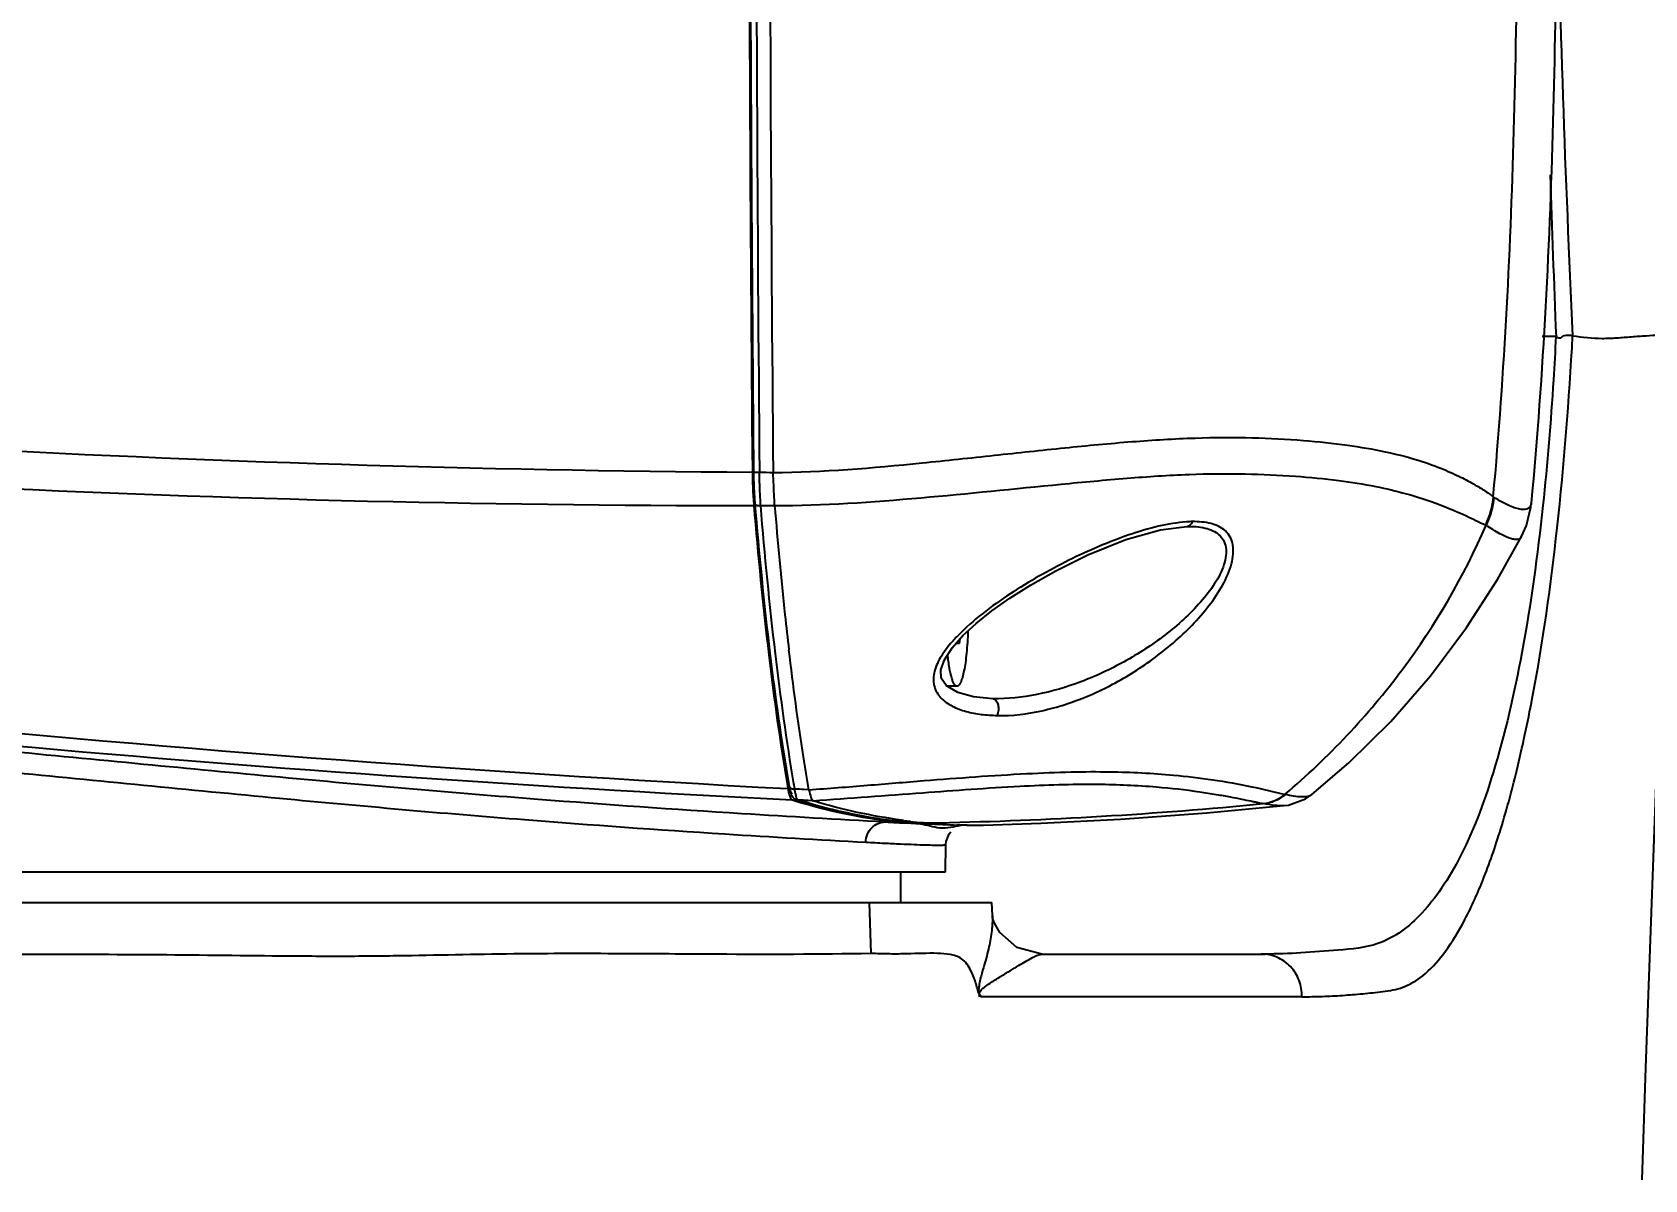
# Model space of a CAD drawing. Header units: millimetres. Extents: x 5828 to 6704, y 123 to 421.
# Drawn here: x 6429.06 to 6434.28, y 193.55 to 197.26 of the extents above; entities that cross this region are included whole.
import ezdxf

# ---------------------------------------------------------------- set-up
doc = ezdxf.new("R2010")
doc.units = ezdxf.units.MM
doc.layers.add('外形图', color=7, linetype='Continuous')
doc.layers.add('尺寸标注', color=7, linetype='Continuous')
doc.styles.add('微软雅黑', font='msyh.ttc', dxfattribs={"height": 1.5})
doc.dimstyles.new('尺寸标注_1_15比例', dxfattribs={"dimtxt": 1.5, "dimasz": 1.25, "dimexe": 0.5, "dimexo": 0.4, "dimgap": 0.5, "dimtad": 1, "dimdec": 1, "dimlfac": 15, "dimdsep": 46, "dimtxsty": '微软雅黑', "dimcen": 0.09, "dimadec": 0, "dimazin": 0, "dimtp": 0.01, "dimtm": 0.01, "dimtfac": 1, "dimtdec": 1, "dimtofl": 0, "dimtmove": 0, "dimatfit": 3, "dimfxl": 1, "dimtolj": 1, "dimarcsym": 0})

# ---------------------------------------------------------------- blocks, each defined once
blk = doc.blocks.new('*D948')
at = {"layer": 'Defpoints', "color": 0}
for p in [(6426.4804, 198.7098), (6426.4804, 197.8431), (6446.4983, 197.8431)]:
    blk.add_point(p, dxfattribs=at)
at = {"layer": '尺寸标注', "color": 0, "lineweight": -2}
for p, q in [((6446.4983, 199.9598), (6446.4983, 201.2098)), ((6426.8804, 198.7098), (6446.9983, 198.7098)), ((6426.8804, 197.8431), (6446.9983, 197.8431)), ((6446.4983, 196.5931), (6446.4983, 192.3696))]:
    blk.add_line(p, q, dxfattribs=at)
at = {"layer": '尺寸标注', "color": 0}
for points in [[(6446.29, 199.9598), (6446.7067, 199.9598), (6446.4983, 198.7098)], [(6446.7067, 196.5931), (6446.29, 196.5931), (6446.4983, 197.8431)]]:
    blk.add_solid(points, dxfattribs=at)
at = {"layer": '尺寸标注', "color": 0, "insert": (6445.2193, 193.8564), "char_height": 1.5, "attachment_point": 5, "rotation": 90, "style": '微软雅黑'}
blk.add_mtext('\\A1;13', dxfattribs=at)

msp = doc.modelspace()

# ---------------------------------------------------------------- linework, layer by layer
at = {"layer": '外形图'}
for p, q in [((6433.9899, 196.275), (6433.945, 196.2752)), ((6431.3971, 195.7357), (6431.397, 195.7371)), ((6431.3971, 195.7357), (6431.3971, 195.7357)), ((6433.9094, 195.7354), (6433.9094, 195.7353)), ((6432.7948, 195.6609), (6432.7956, 195.6609)), ((6433.8778, 195.6279), (6433.8778, 195.6278)), ((6432.06, 195.2812), (6432.0479, 195.2812)), ((6432.06, 195.2812), (6432.0614, 195.2965)), ((6432.0514, 195.1431), (6432.0204, 195.1431)), ((6432.1682, 195.1031), (6432.1672, 195.1031)), ((6431.5028, 194.821), (6431.5043, 194.812)), ((6431.5071, 194.8222), (6431.5066, 194.8255)), ((6431.5066, 194.8253), (6431.5071, 194.8222)), ((6431.5241, 194.824), (6431.5236, 194.8271)), ((6431.5242, 194.8248), (6431.5237, 194.8281)), ((6431.5263, 194.8109), (6431.5241, 194.824)), ((6431.5722, 194.8084), (6431.5263, 194.8107)), ((6433.1138, 194.7934), (6433.1133, 194.7936)), ((6433.1994, 194.7927), (6433.1994, 194.7926)), ((6431.5178, 194.776), (6431.5312, 194.7723)), ((6431.5178, 194.776), (6431.5312, 194.7718)), ((6431.5323, 194.7759), (6431.5373, 194.775)), ((6431.5857, 194.7727), (6431.5373, 194.7751)), ((6431.5534, 194.7743), (6431.5373, 194.7751)), ((6431.5857, 194.7727), (6431.5534, 194.7743)), ((6433.0417, 194.7637), (6433.0423, 194.7636)), ((6433.1093, 194.7569), (6433.1086, 194.7568)), ((6431.878, 194.7089), (6431.8726, 194.7096)), ((6431.8783, 194.7088), (6431.8726, 194.7096)), ((6431.8976, 194.702), (6431.8774, 194.704)), ((6431.8989, 194.702), (6431.8775, 194.7047)), ((6431.8976, 194.702), (6431.8775, 194.7046)), ((6431.8989, 194.702), (6431.8775, 194.704)), ((6431.8946, 194.7012), (6431.8791, 194.7025)), ((6431.8976, 194.702), (6431.9949, 194.6961)), ((6431.8994, 194.7062), (6431.8981, 194.7064)), ((6431.9422, 194.7008), (6431.8989, 194.702)), ((6431.9004, 194.7057), (6431.8991, 194.7059)), ((6432.0059, 194.6959), (6431.9945, 194.6966)), ((6432.0062, 194.6957), (6431.9949, 194.6961)), ((6432.0062, 194.6963), (6431.995, 194.6971)), ((6432.0836, 194.6938), (6432.0508, 194.6942)), ((6432.069, 194.6938), (6432.0509, 194.6942)), ((6432.0838, 194.6937), (6432.069, 194.6938)), ((6432.0138, 194.5431), (6432.0153, 194.6311)), ((6428.7138, 194.5431), (6432.0138, 194.5431)), ((6431.8681, 194.5431), (6431.8681, 194.4431)), ((6424.9931, 194.4431), (6432.1644, 194.4431)), ((6431.767, 194.4431), (6431.7722, 194.2781)), ((6432.1658, 194.4009), (6432.1644, 194.4431)), ((6432.1658, 194.4009), (6432.1658, 194.4009)), ((6432.3258, 194.2765), (6433.0363, 194.2765)), ((6432.4636, 194.1384), (6432.1283, 194.1383)), ((6433.167, 194.1384), (6432.1283, 194.1383)), ((6433.167, 194.1384), (6432.4636, 194.1384))]:
    msp.add_line(p, q, dxfattribs=at)
for points in [[(6431.3812, 198.2765), (6431.3823, 197.5451), (6431.3862, 196.7166), (6431.3927, 195.8372)], [(6434.2681, 193.5459), (6434.2807, 193.9077), (6434.322, 195.0631), (6434.3675, 196.2734)], [(6433.8778, 195.6278), (6433.8937, 195.664), (6433.908, 195.7229), (6433.9094, 195.7353)], [(6432.0358, 195.2675), (6432.0708, 195.3071), (6432.1136, 195.3468), (6432.1639, 195.3872), (6432.222, 195.4284), (6432.2888, 195.4707), (6432.3711, 195.5172), (6432.4752, 195.5685), (6432.5977, 195.6179), (6432.7098, 195.6501), (6432.7948, 195.6609)], [(6433.1994, 194.7927), (6433.3196, 194.895), (6433.4557, 195.0291), (6433.584, 195.1771), (6433.7, 195.3331), (6433.8003, 195.4894), (6433.8778, 195.6279)], [(6432.0536, 195.1233), (6432.0173, 195.145), (6432.0005, 195.1697), (6431.9993, 195.1964), (6432.011, 195.2294), (6432.0358, 195.2675)], [(6432.1672, 195.1031), (6432.1043, 195.109), (6432.0536, 195.1233)], [(6431.5722, 194.8083), (6431.5569, 194.8091), (6431.5416, 194.81), (6431.5263, 194.8109)], [(6433.1093, 194.7569), (6433.124, 194.7589), (6433.1792, 194.7789), (6433.1995, 194.7927)], [(6432.1368, 194.6941), (6432.3223, 194.7), (6432.5806, 194.7129), (6432.8595, 194.7332), (6433.1085, 194.7569)], [(6432.0153, 194.6311), (6432.0163, 194.6412), (6432.026, 194.666), (6432.0316, 194.672)], [(6432.3258, 194.2765), (6432.2452, 194.2978), (6432.1895, 194.3459), (6432.1712, 194.379), (6432.1668, 194.3942), (6432.1659, 194.4001), (6432.1658, 194.4009)]]:
    msp.add_lwpolyline(points, dxfattribs=at)
for centre, radius, start, end in [((6725.7221, 198.4153), 294.3442, 180.027014, 180.502003), ((6699.6179, 198.3268), 268.2365, 180.010742, 180.531756), ((6724.8654, 198.4232), 293.4646, 180.028647, 180.505087), ((6699.9371, 198.3282), 268.492, 180.011048, 180.531969), ((6493.6753, 199.0994), 59.6986, 181.222528, 182.709004), ((6488.9706, 198.5142), 55.0263, 181.7865, 182.33213), ((6431.7797, 250.8868), 55.0519, 264.05832, 269.59382), ((6431.3875, 248.0521), 52.3239, 264.16517, 270.00716), ((6433.0007, 195.8501), 1.6114, 180.4885, 183.1089), ((6432.7307, 195.8367), 1.341, 183.161, 184.3359), ((6432.6158, 195.8282), 1.2258, 184.347, 184.6805), ((6444.6665, 196.7977), 13.2484, 184.62843, 186.1682), ((6432.83, 195.1861), 0.4905, 91.9469, 94.2105), ((6435.1712, 263.2237), 68.5099, 261.761648, 266.931843), ((6442.87, 196.6052), 11.4416, 186.17672, 186.74612), ((6432.4515, 194.9211), 0.5541, 136.025, 137.4729), ((6432.4045, 194.9643), 0.4903, 137.4778, 138.8004), ((6434.6638, 258.2982), 63.6, 264.794622, 267.164685), ((6431.6739, 194.8249), 0.1479, 191.1757, 192.9249), ((6433.0285, 194.8961), 0.133, 275.6798, 309.5962), ((6433.0291, 194.8959), 0.133, 275.681, 309.5907), ((6432.0366, 196.4006), 1.7054, 252.7611, 264.7008), ((6431.7206, 208.2528), 13.5538, 271.15878, 275.59588), ((6432.628, 210.2684), 15.5853, 267.02767, 267.29658), ((6432.1737, 196.791), 2.1031, 261.9267, 262.4975), ((6432.0196, 196.2387), 1.5427, 265.3536, 266.5052), ((6432.0991, 196.2113), 1.5186, 262.4823, 264.0716), ((6431.7224, 208.198), 13.499, 270.93297, 271.1558), ((6432.0867, 196.2211), 1.5273, 264.5725, 266.5387), ((6432.007, 194.8223), 0.1372, 261.8541, 276.2691), ((6432.0901, 196.2911), 1.5974, 266.9762, 268.5946), ((6432.0963, 196.3816), 1.688, 269.5754, 271.3728), ((6433.037, 196.8174), 2.5409, 269.9594, 270.2677)]:
    msp.add_arc(centre, radius, start, end, dxfattribs=at)
for points, knots in [([(6433.7866, 195.7561), (6433.8239, 196.1628), (6433.8644, 197.0034), (6433.8681, 197.8441), (6433.868, 198.2765)], [0, 0, 0, 0, 0.48576, 1, 1, 1, 1]), ([(6433.9925, 198.2765), (6433.9925, 197.8543), (6433.9906, 197.0066), (6433.9488, 196.1591), (6433.9094, 195.7354)], [0, 0, 0, 0, 0.498049, 1, 1, 1, 1]), ([(6433.167, 194.1384), (6433.189, 194.1384), (6433.233, 194.1389), (6433.2988, 194.1425), (6433.3642, 194.148), (6433.4294, 194.1545), (6433.4981, 194.1659), (6433.5664, 194.2074), (6433.6305, 194.2788), (6433.6935, 194.3797), (6433.7547, 194.5126), (6433.8128, 194.6793), (6433.8671, 194.8799), (6433.9366, 195.2078), (6434.0018, 195.6774), (6434.0326, 196.0702), (6434.0436, 196.2778)], [0, 0, 0, 0, 0.025771, 0.051444, 0.077024, 0.102523, 0.128368, 0.157509, 0.19395, 0.239705, 0.296218, 0.364841, 0.445959, 0.539213, 0.756799, 1, 1, 1, 1]), ([(6433.9893, 196.2751), (6433.987, 196.2286), (6433.9768, 196.0459), (6433.9617, 195.8636), (6433.9472, 195.728)], [0, 0, 0, 0, 0.254451, 1, 1, 1, 1]), ([(6433.9892, 196.2752), (6433.9929, 196.2726), (6434.0019, 196.2679), (6434.0103, 196.274), (6434.0128, 196.2774)], [0, 0, 0, 0, 0.517257, 1, 1, 1, 1]), ([(6434.0128, 196.2774), (6434.0192, 196.2789), (6434.029, 196.2807), (6434.0404, 196.2802), (6434.0433, 196.2778)], [0, 0, 0, 0, 0.632929, 1, 1, 1, 1]), ([(6434.0436, 196.2778), (6434.0751, 196.2728), (6434.1228, 196.2678), (6434.1862, 196.271), (6434.2335, 196.2747), (6434.2799, 196.2782), (6434.3167, 196.28), (6434.3417, 196.2798), (6434.3552, 196.2788), (6434.3628, 196.277), (6434.3674, 196.2747), (6434.3674, 196.2735)], [0, 0, 0, 0, 0.293941, 0.439177, 0.583819, 0.730597, 0.867595, 0.921697, 0.962472, 0.98846, 1, 1, 1, 1]), ([(6431.4566, 195.8354), (6431.6176, 195.8363), (6431.8567, 195.8572), (6432.1706, 195.8907), (6432.3969, 195.9154), (6432.6132, 195.9359), (6432.8157, 195.9484), (6433.0008, 195.9495), (6433.1655, 195.9409), (6433.3086, 195.9258), (6433.4303, 195.9053), (6433.5313, 195.8803), (6433.6127, 195.852), (6433.6765, 195.8235), (6433.7249, 195.7973), (6433.7602, 195.7756), (6433.7792, 195.7622), (6433.7866, 195.7561)], [0, 0, 0, 0, 0.203753, 0.303169, 0.399699, 0.491956, 0.578154, 0.656503, 0.726117, 0.78674, 0.838594, 0.882196, 0.918283, 0.947561, 0.970602, 0.987888, 1, 1, 1, 1]), ([(6431.397, 195.7371), (6431.3963, 195.7451), (6431.394, 195.7784), (6431.3929, 195.8117), (6431.3927, 195.8372)], [0, 0, 0, 0, 0.238561, 1, 1, 1, 1]), ([(6431.3927, 195.8372), (6431.3927, 195.8371), (6431.3927, 195.8371), (6431.3928, 195.8371), (6431.3928, 195.8371)], [0, 0, 0, 0, 0.405901, 1, 1, 1, 1]), ([(6431.3928, 195.8371), (6431.3934, 195.8367), (6431.3955, 195.8367), (6431.3993, 195.8363), (6431.4051, 195.8362), (6431.4096, 195.8362), (6431.4122, 195.8362)], [0, 0, 0, 0, 0.103855, 0.305227, 0.601076, 1, 1, 1, 1]), ([(6431.393, 195.8373), (6431.3931, 195.8287), (6431.3936, 195.7952), (6431.3953, 195.7618), (6431.3973, 195.7372)], [0, 0, 0, 0, 0.259385, 1, 1, 1, 1]), ([(6431.4166, 195.7281), (6431.4159, 195.7367), (6431.4135, 195.7727), (6431.4125, 195.8087), (6431.4122, 195.8362)], [0, 0, 0, 0, 0.237842, 1, 1, 1, 1]), ([(6431.4612, 195.7286), (6431.4609, 195.7371), (6431.4593, 195.7727), (6431.4579, 195.8083), (6431.4566, 195.8354)], [0, 0, 0, 0, 0.237916, 1, 1, 1, 1]), ([(6431.4612, 195.7286), (6431.6194, 195.7281), (6431.9291, 195.7505), (6432.3084, 195.7902), (6432.5973, 195.8172), (6432.796, 195.8308), (6432.9777, 195.8324), (6433.1395, 195.8249), (6433.2803, 195.8114), (6433.4004, 195.7924), (6433.5004, 195.7691), (6433.5987, 195.738), (6433.6836, 195.7031), (6433.7408, 195.6753), (6433.7612, 195.6654)], [0, 0, 0, 0, 0.203725, 0.399338, 0.491443, 0.577563, 0.655795, 0.72536, 0.786049, 0.838039, 0.881838, 0.918135, 0.970758, 1, 1, 1, 1]), ([(6431.3941, 195.7282), (6431.4073, 195.5668), (6431.4371, 195.2636), (6431.479, 194.9617), (6431.5028, 194.821)], [0, 0, 0, 0, 0.531465, 1, 1, 1, 1]), ([(6431.5066, 194.8253), (6431.4825, 194.9664), (6431.4402, 195.2693), (6431.4104, 195.5737), (6431.3971, 195.7357)], [0, 0, 0, 0, 0.468238, 1, 1, 1, 1]), ([(6431.3974, 195.7357), (6431.4107, 195.5736), (6431.4406, 195.2694), (6431.483, 194.9666), (6431.5071, 194.8256)], [0, 0, 0, 0, 0.532038, 1, 1, 1, 1]), ([(6431.3974, 195.7344), (6431.3977, 195.7336), (6431.4005, 195.7301), (6431.4052, 195.729), (6431.4086, 195.7284)], [0, 0, 0, 0, 0.187973, 1, 1, 1, 1]), ([(6431.5236, 194.8271), (6431.5003, 194.967), (6431.4588, 195.2668), (6431.4294, 195.5679), (6431.4166, 195.7281)], [0, 0, 0, 0, 0.468813, 1, 1, 1, 1]), ([(6433.9472, 195.728), (6433.9302, 195.5685), (6433.8904, 195.2772), (6433.8027, 194.8913), (6433.7068, 194.6319), (6433.6169, 194.481), (6433.5521, 194.4016), (6433.4857, 194.3438), (6433.398, 194.2985), (6433.2877, 194.2893), (6433.1664, 194.2796), (6433.0874, 194.2767), (6433.0489, 194.2765)], [0, 0, 0, 0, 0.2487, 0.45545, 0.613034, 0.674749, 0.726908, 0.77149, 0.810358, 0.877704, 0.940241, 1, 1, 1, 1]), ([(6433.9094, 195.7353), (6433.9091, 195.732), (6433.9075, 195.7255), (6433.8969, 195.7148), (6433.8785, 195.7144), (6433.8585, 195.7195), (6433.8281, 195.7314), (6433.8051, 195.745), (6433.7885, 195.7549)], [0, 0, 0, 0, 0.072024, 0.13762, 0.306203, 0.430003, 0.585646, 1, 1, 1, 1]), ([(6432.794, 195.6752), (6432.7635, 195.673), (6432.7003, 195.6626), (6432.6061, 195.6336), (6432.5093, 195.5967), (6432.3793, 195.5361), (6432.2522, 195.4645), (6432.1332, 195.38), (6432.0779, 195.3319), (6432.0527, 195.3058)], [0, 0, 0, 0, 0.109224, 0.227542, 0.351317, 0.478805, 0.739449, 0.870595, 1, 1, 1, 1]), ([(6432.1812, 195.0487), (6432.2299, 195.0472), (6432.3303, 195.0604), (6432.4771, 195.1077), (6432.5951, 195.1694), (6432.6858, 195.2304), (6432.7514, 195.2825), (6432.8127, 195.34), (6432.8675, 195.4024), (6432.9122, 195.4682), (6432.9379, 195.5258), (6432.9462, 195.5706), (6432.9454, 195.6004), (6432.9368, 195.6265), (6432.915, 195.6543), (6432.8712, 195.6744), (6432.8334, 195.676), (6432.8133, 195.6763)], [0, 0, 0, 0, 0.124404, 0.255152, 0.391922, 0.462298, 0.533614, 0.605292, 0.676325, 0.744918, 0.807642, 0.835464, 0.860423, 0.882913, 0.904239, 0.9487, 1, 1, 1, 1]), ([(6432.7956, 195.6609), (6432.7995, 195.661), (6432.8075, 195.665), (6432.8117, 195.6723), (6432.8133, 195.6763)], [0, 0, 0, 0, 0.469025, 1, 1, 1, 1]), ([(6432.7956, 195.6609), (6432.8152, 195.6612), (6432.8439, 195.6595), (6432.8787, 195.6482), (6432.8998, 195.635), (6432.9152, 195.6162), (6432.9229, 195.5922), (6432.9227, 195.565), (6432.9129, 195.5243), (6432.8856, 195.4726), (6432.8403, 195.4142), (6432.7855, 195.359), (6432.7248, 195.3084), (6432.6602, 195.2627), (6432.5711, 195.2089), (6432.4555, 195.1548), (6432.3128, 195.1129), (6432.2156, 195.1023), (6432.1682, 195.1031)], [0, 0, 0, 0, 0.052614, 0.076055, 0.097711, 0.118494, 0.140056, 0.163951, 0.190772, 0.251812, 0.319075, 0.389145, 0.460185, 0.53122, 0.601699, 0.739648, 0.872688, 1, 1, 1, 1]), ([(6433.1133, 194.7936), (6433.2536, 194.9133), (6433.5061, 195.181), (6433.692, 195.499), (6433.7634, 195.6645)], [0, 0, 0, 0, 0.505745, 1, 1, 1, 1]), ([(6433.8778, 195.6275), (6433.8767, 195.6251), (6433.8731, 195.6207), (6433.8645, 195.6177), (6433.8539, 195.6184), (6433.8409, 195.6219), (6433.8254, 195.6283), (6433.7987, 195.6419), (6433.7781, 195.6549), (6433.7634, 195.6645)], [0, 0, 0, 0, 0.060743, 0.124059, 0.202826, 0.305398, 0.43466, 0.592637, 1, 1, 1, 1]), ([(6432.0869, 195.3212), (6432.086, 195.2975), (6432.0839, 195.2635), (6432.0789, 195.2208), (6432.0745, 195.1945), (6432.0698, 195.1733), (6432.0643, 195.1575), (6432.0592, 195.1471), (6432.0537, 195.1431), (6432.0514, 195.1431)], [0, 0, 0, 0, 0.38354, 0.550423, 0.694713, 0.812886, 0.902509, 0.963094, 1, 1, 1, 1]), ([(6431.5723, 194.8083), (6431.5663, 194.8436), (6431.5416, 194.9941), (6431.5213, 195.1453), (6431.5076, 195.2612)], [0, 0, 0, 0, 0.235028, 1, 1, 1, 1]), ([(6432.0356, 195.2872), (6432.0229, 195.2727), (6432.0001, 195.2432), (6431.9763, 195.1953), (6431.9727, 195.1446), (6431.9973, 195.1031), (6432.0361, 195.0771), (6432.0813, 195.0603), (6432.1304, 195.0512), (6432.1641, 195.0493), (6432.1812, 195.0487)], [0, 0, 0, 0, 0.144894, 0.279743, 0.399149, 0.510336, 0.625094, 0.745693, 0.871178, 1, 1, 1, 1]), ([(6432.0514, 195.1431), (6432.0477, 195.1431), (6432.0423, 195.1496), (6432.038, 195.1591), (6432.0321, 195.1766), (6432.0262, 195.2052), (6432.0229, 195.2303), (6432.0213, 195.2444)], [0, 0, 0, 0, 0.102332, 0.189254, 0.302702, 0.60628, 1, 1, 1, 1]), ([(6432.1682, 195.1031), (6432.1769, 195.1029), (6432.1853, 195.0848), (6432.1859, 195.0659), (6432.1836, 195.0542), (6432.1812, 195.0487)], [0, 0, 0, 0, 0.433725, 0.699988, 1, 1, 1, 1]), ([(6431.8198, 194.7041), (6431.6648, 194.712), (6431.29, 194.734), (6430.6461, 194.7788), (6430.0105, 194.834), (6429.4427, 194.8883), (6429.1436, 194.9171), (6428.9916, 194.9317)], [0, 0, 0, 0, 0.164055, 0.396976, 0.6824, 0.838504, 1, 1, 1, 1]), ([(6428.9784, 194.8668), (6429.2721, 194.8382), (6429.8295, 194.7822), (6430.6033, 194.7135), (6431.2359, 194.6685), (6431.6042, 194.6466), (6431.7564, 194.6386)], [0, 0, 0, 0, 0.317584, 0.602948, 0.835939, 1, 1, 1, 1]), ([(6431.5722, 194.8083), (6431.6354, 194.8129), (6431.7596, 194.8225), (6431.9945, 194.8422), (6432.2143, 194.8583), (6432.4152, 194.8668), (6432.5735, 194.8675), (6432.769, 194.8578), (6432.9583, 194.8308), (6433.0771, 194.8015), (6433.1133, 194.7936)], [0, 0, 0, 0, 0.122606, 0.241396, 0.456573, 0.549385, 0.630703, 0.763084, 0.928342, 1, 1, 1, 1]), ([(6431.5043, 194.812), (6431.5046, 194.8102), (6431.5058, 194.804), (6431.5071, 194.7979), (6431.5083, 194.7935)], [0, 0, 0, 0, 0.277214, 1, 1, 1, 1]), ([(6431.5071, 194.8256), (6431.5073, 194.8241), (6431.5083, 194.8189), (6431.5094, 194.8136), (6431.5104, 194.8099)], [0, 0, 0, 0, 0.277132, 1, 1, 1, 1]), ([(6431.5107, 194.8052), (6431.5104, 194.8065), (6431.5089, 194.8121), (6431.5078, 194.8178), (6431.5071, 194.8222)], [0, 0, 0, 0, 0.232212, 1, 1, 1, 1]), ([(6431.5083, 194.8187), (6431.5088, 194.8178), (6431.5114, 194.8144), (6431.5155, 194.8124), (6431.5186, 194.8115)], [0, 0, 0, 0, 0.230957, 1, 1, 1, 1]), ([(6431.5083, 194.7935), (6431.5095, 194.7893), (6431.5115, 194.7831), (6431.5155, 194.7768), (6431.5178, 194.776)], [0, 0, 0, 0, 0.64616, 1, 1, 1, 1]), ([(6431.5104, 194.8099), (6431.5107, 194.8088), (6431.5118, 194.8053), (6431.5131, 194.8017), (6431.5144, 194.7994)], [0, 0, 0, 0, 0.294825, 1, 1, 1, 1]), ([(6431.5323, 194.7759), (6431.5259, 194.7779), (6431.5159, 194.7876), (6431.5122, 194.7996), (6431.5107, 194.8052)], [0, 0, 0, 0, 0.537843, 1, 1, 1, 1]), ([(6431.5144, 194.7994), (6431.5147, 194.7988), (6431.5157, 194.7971), (6431.5172, 194.7954), (6431.5185, 194.795)], [0, 0, 0, 0, 0.320202, 1, 1, 1, 1]), ([(6431.5287, 194.7962), (6431.5285, 194.7973), (6431.5276, 194.8022), (6431.5269, 194.8071), (6431.5263, 194.8109)], [0, 0, 0, 0, 0.229455, 1, 1, 1, 1]), ([(6431.5333, 194.7802), (6431.5329, 194.781), (6431.5314, 194.7847), (6431.5304, 194.7887), (6431.5297, 194.7918)], [0, 0, 0, 0, 0.204757, 1, 1, 1, 1]), ([(6431.5373, 194.7751), (6431.5369, 194.7752), (6431.535, 194.7764), (6431.534, 194.7786), (6431.5333, 194.7802)], [0, 0, 0, 0, 0.179085, 1, 1, 1, 1]), ([(6431.5722, 194.8083), (6431.5742, 194.7998), (6431.5766, 194.7886), (6431.581, 194.7766), (6431.5841, 194.7731), (6431.5857, 194.7727)], [0, 0, 0, 0, 0.672971, 0.874923, 1, 1, 1, 1]), ([(6431.5857, 194.7727), (6431.7039, 194.7809), (6431.9268, 194.7978), (6432.2335, 194.8206), (6432.4861, 194.8292), (6432.6806, 194.8209), (6432.8085, 194.8065), (6432.8877, 194.7939), (6432.9329, 194.7858), (6432.9702, 194.7786), (6432.9967, 194.7732), (6433.0144, 194.7695), (6433.0251, 194.7673), (6433.0329, 194.7656), (6433.0382, 194.7645), (6433.0406, 194.7638), (6433.0417, 194.7637)], [0, 0, 0, 0, 0.243166, 0.458443, 0.630906, 0.761392, 0.857518, 0.894736, 0.925924, 0.951727, 0.972625, 0.981301, 0.988785, 0.995037, 0.997681, 1, 1, 1, 1]), ([(6433.1994, 194.7927), (6433.1958, 194.7898), (6433.1852, 194.7856), (6433.1558, 194.7839), (6433.1314, 194.7889), (6433.1135, 194.7932)], [0, 0, 0, 0, 0.159691, 0.37225, 1, 1, 1, 1]), ([(6431.8774, 194.704), (6431.8486, 194.707), (6431.7319, 194.7221), (6431.6168, 194.7494), (6431.5323, 194.7759)], [0, 0, 0, 0, 0.246751, 1, 1, 1, 1]), ([(6431.8775, 194.704), (6431.849, 194.707), (6431.734, 194.722), (6431.6207, 194.7489), (6431.5373, 194.775)], [0, 0, 0, 0, 0.246496, 1, 1, 1, 1]), ([(6431.8726, 194.7096), (6431.8244, 194.7165), (6431.7278, 194.7333), (6431.6328, 194.7582), (6431.5857, 194.7727)], [0, 0, 0, 0, 0.496463, 1, 1, 1, 1]), ([(6433.1085, 194.7568), (6433.0992, 194.7558), (6433.0768, 194.7576), (6433.0549, 194.7611), (6433.0423, 194.7636)], [0, 0, 0, 0, 0.422877, 1, 1, 1, 1]), ([(6431.7564, 194.6386), (6431.7566, 194.6473), (6431.7602, 194.6645), (6431.7743, 194.6864), (6431.7952, 194.701), (6431.8118, 194.7043), (6431.8198, 194.7041)], [0, 0, 0, 0, 0.258834, 0.512777, 0.759243, 1, 1, 1, 1]), ([(6431.9255, 194.699), (6431.936, 194.6983), (6431.9567, 194.6933), (6431.9771, 194.688), (6431.9876, 194.6865)], [0, 0, 0, 0, 0.498441, 1, 1, 1, 1]), ([(6431.7564, 194.6386), (6431.7764, 194.6376), (6431.8139, 194.6357), (6431.8662, 194.6332), (6431.9107, 194.6313), (6431.9472, 194.6299), (6431.9727, 194.6293), (6431.989, 194.6291), (6431.9982, 194.6291), (6432.0053, 194.6293), (6432.0107, 194.6297), (6432.0134, 194.6301), (6432.0153, 194.6307), (6432.0153, 194.6311)], [0, 0, 0, 0, 0.231721, 0.433784, 0.605588, 0.746657, 0.856707, 0.900024, 0.935505, 0.963154, 0.982987, 0.995086, 1, 1, 1, 1]), ([(6432.1658, 194.4009), (6432.1664, 194.3848), (6432.1647, 194.3508), (6432.1553, 194.297), (6432.1417, 194.2482), (6432.1303, 194.2097), (6432.1244, 194.1858), (6432.122, 194.1673), (6432.1206, 194.156), (6432.1213, 194.1496)], [0, 0, 0, 0, 0.187709, 0.398063, 0.637975, 0.780172, 0.868744, 0.925066, 1, 1, 1, 1]), ([(6431.7722, 194.2781), (6431.6067, 194.2752), (6431.3375, 194.275), (6430.9526, 194.278), (6430.6072, 194.2783), (6430.2994, 194.2705), (6430.0392, 194.2684), (6429.7643, 194.2706), (6429.4109, 194.275), (6429.1254, 194.275), (6428.9807, 194.2753)], [0, 0, 0, 0, 0.177823, 0.289312, 0.413661, 0.548986, 0.620137, 0.693276, 0.84442, 1, 1, 1, 1]), ([(6432.1213, 194.1496), (6432.118, 194.1632), (6432.111, 194.1879), (6432.096, 194.227), (6432.0718, 194.2635), (6432.0286, 194.2766), (6431.9695, 194.2802), (6431.9041, 194.2771), (6431.8321, 194.2762), (6431.7928, 194.2781), (6431.7723, 194.2781)], [0, 0, 0, 0, 0.098928, 0.181603, 0.299474, 0.390989, 0.489174, 0.720739, 0.854476, 1, 1, 1, 1]), ([(6432.1259, 194.142), (6432.1245, 194.1445), (6432.1237, 194.1497), (6432.1266, 194.1564), (6432.132, 194.1629), (6432.1427, 194.1718), (6432.1632, 194.1857), (6432.191, 194.2029), (6432.2219, 194.2219), (6432.2563, 194.2428), (6432.2861, 194.2609), (6432.3118, 194.2732), (6432.3227, 194.2765), (6432.3275, 194.2765)], [0, 0, 0, 0, 0.034098, 0.056521, 0.086116, 0.135067, 0.22275, 0.38283, 0.527538, 0.65696, 0.866375, 0.943396, 1, 1, 1, 1]), ([(6433.167, 194.1384), (6433.1677, 194.1562), (6433.1618, 194.1924), (6433.1328, 194.2386), (6433.0883, 194.2696), (6433.0527, 194.2767), (6433.0352, 194.2765)], [0, 0, 0, 0, 0.252487, 0.503547, 0.752497, 1, 1, 1, 1]), ([(6432.1213, 194.1496), (6432.1217, 194.149), (6432.123, 194.1453), (6432.1236, 194.1415), (6432.1239, 194.1384)], [0, 0, 0, 0, 0.185896, 1, 1, 1, 1]), ([(6432.1239, 194.1384), (6432.124, 194.1391), (6432.1243, 194.1405), (6432.1245, 194.1419), (6432.1255, 194.1431), (6432.1258, 194.1423), (6432.1259, 194.142)], [0, 0, 0, 0, 0.397141, 0.700424, 0.837828, 1, 1, 1, 1]), ([(6432.1259, 194.142), (6432.1261, 194.1423), (6432.1266, 194.1428), (6432.1275, 194.1417), (6432.1279, 194.1403), (6432.1281, 194.1391), (6432.1283, 194.1384)], [0, 0, 0, 0, 0.157722, 0.314111, 0.604655, 1, 1, 1, 1])]:
    msp.add_open_spline(points, degree=3, knots=knots, dxfattribs=at)
for points in [[(6431.4122, 195.8362), (6431.427, 195.8361), (6431.4418, 195.8356), (6431.4566, 195.8354)], [(6431.3971, 195.7357), (6431.3971, 195.7352), (6431.3972, 195.7348), (6431.3974, 195.7344)], [(6431.4086, 195.7284), (6431.4113, 195.7281), (6431.4139, 195.728), (6431.4166, 195.7281)], [(6431.4166, 195.7281), (6431.4314, 195.7286), (6431.4464, 195.7281), (6431.4612, 195.7286)], [(6433.7866, 195.7561), (6433.7836, 195.7249), (6433.7749, 195.6936), (6433.7612, 195.6654)], [(6433.7885, 195.7549), (6433.7855, 195.7237), (6433.7769, 195.6927), (6433.7634, 195.6645)], [(6433.7885, 195.7549), (6433.7878, 195.7552), (6433.7872, 195.7557), (6433.7866, 195.7561)], [(6433.7612, 195.6654), (6433.7619, 195.665), (6433.7626, 195.6647), (6433.7634, 195.6645)], [(6431.5071, 194.8222), (6431.5073, 194.821), (6431.5077, 194.8198), (6431.5083, 194.8187)], [(6431.5186, 194.8115), (6431.5211, 194.8109), (6431.5238, 194.8107), (6431.5263, 194.8109)], [(6432.022, 194.6859), (6432.0331, 194.6872), (6432.044, 194.6897), (6432.0549, 194.692)], [(6432.0549, 194.692), (6432.0592, 194.6929), (6432.0634, 194.6938), (6432.0677, 194.6945)]]:
    msp.add_open_spline(points, degree=3, dxfattribs=at)

# ---------------------------------------------------------------- dimensions: what is measured, and where the dimension line sits
at = {"layer": '尺寸标注'}
dim = msp.add_linear_dim(base=(6446.4983, 197.8431), p1=(6426.4804, 198.7098), p2=(6426.4804, 197.8431), angle=90, dimstyle='尺寸标注_1_15比例', dxfattribs=at)
dim.commit()
dim.dimension.update_dxf_attribs({"geometry": '*D948', "text_midpoint": (6445.2193, 193.8564)})

doc.saveas('drawing.dxf')
